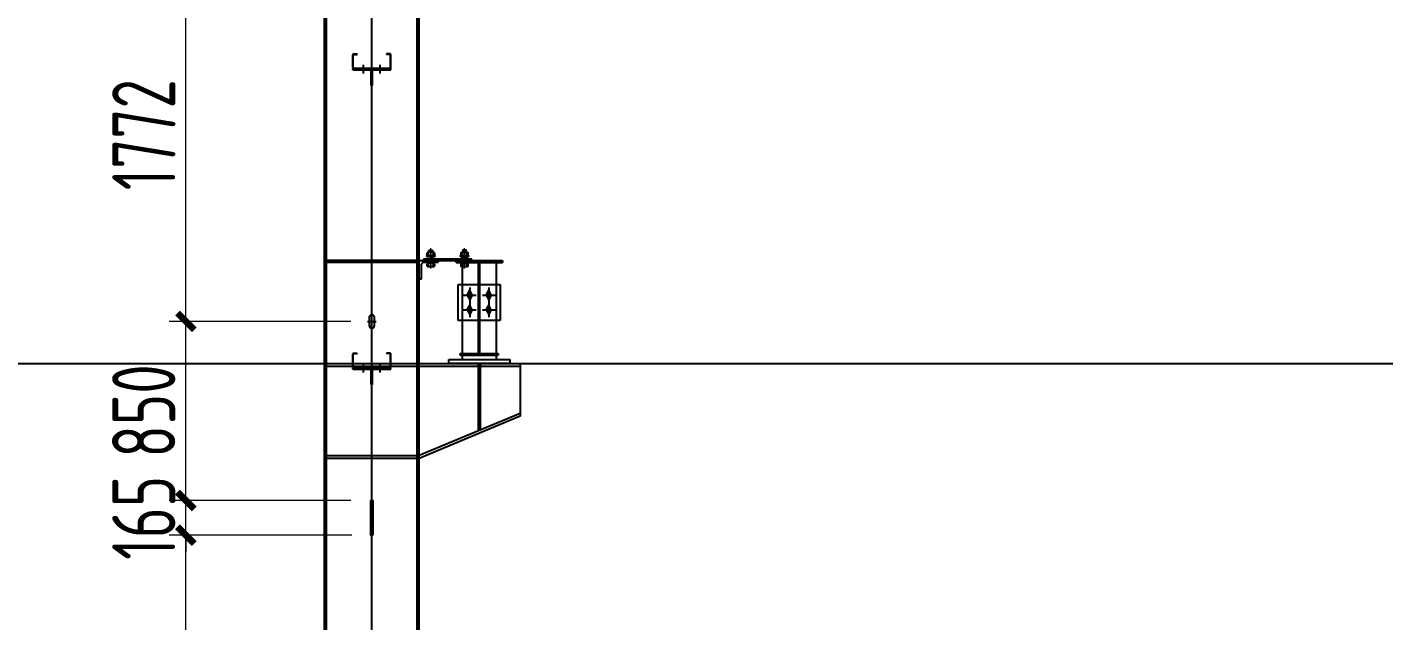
# Model space of a CAD drawing. Header units: millimetres. Extents: x -300006 to 582436, y -239689 to 0.
# Drawn here: x -90840 to -84396, y -215937 to -213119 of the extents above; entities that cross this region are included whole.
import ezdxf

# ---------------------------------------------------------------- set-up
doc = ezdxf.new("R2010")
doc.units = ezdxf.units.MM
for name, pattern in [('4', [5, 1.5, -1, 1.5, -1]), ('ACAD_ISO02W100', [15, 12, -3]), ('DIVIDE2', [15.875, 6.35, -3.175, 0, -3.175, 0, -3.175])]:
    doc.linetypes.add(name, pattern=pattern)
for name, color, linetype in [('CENTER', 1, 'Continuous'), ('OTHEA', 253, 'Continuous'), ('PUB_HATCH', 8, 'Continuous'), ('S', 3, '4'), ('螺栓', 15, 'Continuous')]:
    doc.layers.add(name, color=color, linetype=linetype)
doc.layers.add('钢架', color=7, linetype='Continuous', lineweight=25)
doc.styles.add('样式 1', font='gbenor.shx', dxfattribs={"width": 0.8, "height": 300})
doc.dimstyles.new('1细化GJ实际标注', dxfattribs={"dimtxt": 800, "dimasz": 80, "dimexe": 80, "dimexo": 100, "dimgap": 50, "dimtad": 1, "dimdec": 0, "dimzin": 0, "dimdsep": 46, "dimtxsty": '样式 1', "dimblk1": 'ARCHTICK', "dimblk2": 'ARCHTICK', "dimsah": 1, "dimcen": 0.09, "dimdle": 50, "dimclrd": 252, "dimclre": 252, "dimclrt": 7, "dimadec": 0, "dimazin": 0, "dimtfac": 1, "dimtdec": 0, "dimtix": 1, "dimtmove": 2, "dimatfit": 3, "dimldrblk": 'ARCHTICK', "dimfxl": 80, "dimtolj": 1, "dimtzin": 0, "dimlwd": 13, "dimlwe": 13, "dimarcsym": 0})

# ---------------------------------------------------------------- blocks, each defined once
blk = doc.blocks.new('A$C20BC0694')
at = {"layer": '螺栓'}
h = blk.add_hatch(color=256, dxfattribs=at)
h.paths.add_polyline_path([(58, 30), (35.3, 42), (35.3, 30)])
h.paths.add_polyline_path([(35.3, 30), (35.3, 42), (12.7, 30)])
h.paths.add_polyline_path([(12.7, 30), (35.3, 17.9), (35.3, 30)])
h.paths.add_polyline_path([(58, 30), (35.3, 30), (35.3, 17.9)])
at = {"layer": '螺栓', "color": 9}
for p, q in [((0, 30), (70.7, 30)), ((35.3, 0), (35.3, 60))]:
    blk.add_line(p, q, dxfattribs=at)
at = {"layer": '螺栓', "color": 1}
for p, q in [((35.3, 42), (12.7, 30)), ((35.3, 17.9), (12.7, 30)), ((35.3, 42), (58, 30)), ((35.3, 17.9), (58, 30))]:
    blk.add_line(p, q, dxfattribs=at)
blk = doc.blocks.new('螺栓')
at = {"layer": 'CENTER', "lineweight": 18, "ltscale": 10}
blk.add_line((-69.5, 0), (50, 0), dxfattribs=at)
at = {"layer": '螺栓'}
for p, q in [((-58, -18.1), (-58, 18.1)), ((-58, 18.1), (-58, -18.1)), ((-55.3, 22), (-42.4, 22)), ((-39.7, -18.1), (-39.7, 18.1)), ((-39.7, -18.1), (-39.7, 18.1)), ((-39.7, -11), (-39.7, 11)), ((0, -22), (0, 22)), ((2.7, 24.7), (4.6, 24.7)), ((7.3, 22), (7.3, -22)), ((7.3, -18.1), (7.3, 18.1)), ((10.1, 22), (22.9, 22)), ((25.7, -18.1), (25.7, 18.1)), ((25.7, -18.1), (25.7, 18.1)), ((25.7, -11), (25.7, 11)), ((25.7, 11), (36.7, 11)), ((36.7, 11), (39.4, 8.2)), ((39.4, 8.2), (39.4, -7.9)), ((-58, -14.1), (-58, -18.1)), ((-42.4, -22), (-55.3, -22)), ((4.6, -24.8), (2.7, -24.8)), ((7.3, -14.1), (7.3, -18.1)), ((22.9, -22), (10.1, -22)), ((34.8, -11), (25.7, -11)), ((37.1, -11), (34.8, -11)), ((39.4, -7.9), (37.1, -11))]:
    blk.add_line(p, q, dxfattribs=at)
at = {"layer": '螺栓', "color": 5, "linetype": 'ACAD_ISO02W100'}
for p, q in [((-58, -11), (-58, 11)), ((7.3, 11), (-39.7, 11)), ((7.3, -11), (7.3, 11)), ((-39.7, -11), (7.3, -11))]:
    blk.add_line(p, q, dxfattribs=at)
at = {"layer": '螺栓', "lineweight": 18}
for p, q in [((-55.3, 14.1), (-42.4, 14.1)), ((10.1, 14.1), (22.9, 14.1)), ((-55.3, -14.1), (-42.4, -14.1)), ((10.1, -14.1), (22.9, -14.1))]:
    blk.add_line(p, q, dxfattribs=at)
at = {"layer": '螺栓', "color": 5}
for p, q in [((26, 0), (25.8, -11)), ((26.2, 11), (26, 0)), ((27.5, 0), (27.4, -0.7)), ((27.5, 5.1), (27.5, 3.6)), ((27.5, 2.9), (27.5, 1.5)), ((27.5, 0.7), (27.5, 0)), ((27.7, 11), (27.6, 10.2)), ((27.6, 9.5), (27.6, 8)), ((27.6, 7.3), (27.6, 5.8)), ((28.9, 0), (28.7, -11)), ((29.1, 11), (28.9, 0)), ((30.5, 5.1), (30.4, 3.6)), ((30.4, 2.9), (30.4, 1.4)), ((30.4, 0.7), (30.4, 0)), ((30.4, 0), (30.4, -0.8)), ((30.6, 11), (30.5, 10.1)), ((30.5, 9.4), (30.5, 8)), ((30.5, 7.2), (30.5, 5.8)), ((31.8, 0), (31.6, -11)), ((32, 11), (31.8, 0)), ((33.4, 5), (33.3, 3.5)), ((33.3, 2.8), (33.3, 1.4)), ((33.3, 0.6), (33.3, 0)), ((33.3, 0), (33.3, -0.8)), ((33.4, 9.4), (33.4, 7.9)), ((33.4, 7.2), (33.4, 5.7)), ((33.5, 11), (33.5, 10.1)), ((34.7, 0), (34.5, -11)), ((34.9, 11), (34.7, 0)), ((36.2, 2.8), (36.2, 1.3)), ((36.2, 0.6), (36.2, 0)), ((36.2, 0), (36.2, -0.9)), ((36.4, 9.3), (36.3, 7.9)), ((36.3, 7.1), (36.3, 5.7)), ((36.3, 5), (36.3, 3.5)), ((36.4, 11), (36.4, 10)), ((37.6, 0), (37.5, -10.5)), ((37.8, 9.8), (37.6, 0)), ((39.2, 2.7), (39.1, 1.3)), ((39.1, 0.5), (39.1, 0)), ((39.1, 0), (39.1, -0.9)), ((39.3, 8.4), (39.2, 7.8)), ((39.2, 7.1), (39.2, 5.6)), ((39.2, 4.9), (39.2, 3.4)), ((27.4, -5.8), (27.3, -7.3)), ((27.3, -8), (27.3, -9.4)), ((27.3, -10.2), (27.3, -11)), ((27.4, -1.4), (27.4, -2.9)), ((27.4, -3.6), (27.4, -5.1)), ((30.3, -5.9), (30.2, -7.3)), ((30.2, -8), (30.2, -9.5)), ((30.2, -10.2), (30.2, -11)), ((30.3, -1.5), (30.3, -2.9)), ((30.3, -3.7), (30.3, -5.1)), ((33.1, -8.1), (33.1, -9.5)), ((33.1, -10.3), (33.1, -11)), ((33.3, -1.5), (33.2, -3)), ((33.2, -3.7), (33.2, -5.2)), ((33.2, -5.9), (33.2, -7.4)), ((36.1, -8.1), (36, -9.6)), ((36, -10.3), (36, -11)), ((36.2, -1.6), (36.1, -3.1)), ((36.1, -3.8), (36.1, -5.2)), ((36.1, -6), (36.1, -7.4)), ((39.1, -1.6), (39, -3.1)), ((39, -3.8), (39, -5.3)), ((39, -6), (39, -7.5)), ((39, -8.2), (39, -8.5))]:
    blk.add_line(p, q, dxfattribs=at)
at = {"layer": '螺栓'}
for centre, radius, start, end in [((-53.8, 18.1), 4.18, 110.03593, 249.96306), ((-20.3, 0), 37.7, 157.98788, 202.01112), ((-43.9, 18.1), 4.18, 290.03593, 69.96306), ((-77.4, 0), 37.7, 337.98788, 22.01112), ((2.7, 22), 2.75, 89.9995, 179.9995), ((4.6, 22), 2.75, 359.9995, 89.9995), ((11.5, 18.1), 4.18, 110.03593, 249.96306), ((45.1, 0), 37.7, 157.98788, 202.01112), ((21.5, 18.1), 4.18, 290.03593, 69.96306), ((-12.1, 0), 37.7, 337.98788, 22.01112), ((-53.8, -18.1), 4.18, 110.03593, 249.96306), ((-43.9, -18.1), 4.18, 290.03593, 69.96306), ((2.7, -22), 2.75, 179.9995, 269.9995), ((4.6, -22), 2.75, 269.9995, 359.9995), ((11.5, -18.1), 4.18, 110.03593, 249.96306), ((21.5, -18.1), 4.18, 290.03593, 69.96306)]:
    blk.add_arc(centre, radius, start, end, dxfattribs=at)
blk = doc.blocks.new('_ArchTick')
at = {"color": 0, "linetype": 'ByBlock', "const_width": 0.4}
blk.add_lwpolyline([(-0.5, -0.5), (0.5, 0.5)], dxfattribs=at)
blk = doc.blocks.new('*D472')
at = {"color": 252, "lineweight": 13, "transparency": 16777216}
for p, q in [((-90085.7, -221380.7), (-90085.7, -215480.7)), ((-89297.5, -215530.7), (-90165.7, -215530.7)), ((-89302.5, -221330.7), (-90165.7, -221330.7))]:
    blk.add_line(p, q, dxfattribs=at)
at = {"layer": 'Defpoints', "color": 0, "transparency": 16777216}
for p in [(-90085.7, -215530.7), (-89197.5, -215530.7), (-89202.5, -221330.7)]:
    blk.add_point(p, dxfattribs=at)
at = {"color": 252, "lineweight": 13, "transparency": 16777216, "xscale": 80, "yscale": 80, "zscale": 80}
for p, rotation in [((-90085.7, -215530.7), 90), ((-90085.7, -221330.7), 270)]:
    blk.add_blockref('_ArchTick', p, dxfattribs=dict(at, rotation=rotation))
at = {"color": 7, "transparency": 16777216, "insert": (-90285.7, -218430.7), "char_height": 300, "attachment_point": 5, "rotation": 90, "style": '样式 1'}
blk.add_mtext('\\A1;5800', dxfattribs=at)
blk = doc.blocks.new('*D473')
at = {"color": 252, "lineweight": 13, "transparency": 16777216}
for p, q in [((-90085.7, -215365.7), (-90085.7, -215285.7)), ((-89302.5, -215365.7), (-90165.7, -215365.7)), ((-90085.7, -215530.7), (-90085.7, -215365.7)), ((-89297.5, -215530.7), (-90165.7, -215530.7)), ((-90085.7, -215530.7), (-90085.7, -215610.7))]:
    blk.add_line(p, q, dxfattribs=at)
at = {"layer": 'Defpoints', "color": 0, "transparency": 16777216}
for p in [(-90085.7, -215365.7), (-89202.5, -215365.7), (-89197.5, -215530.7)]:
    blk.add_point(p, dxfattribs=at)
at = {"color": 252, "lineweight": 13, "transparency": 16777216, "xscale": 80, "yscale": 80, "zscale": 80}
for p, rotation in [((-90085.7, -215365.7), 270), ((-90085.7, -215530.7), 90)]:
    blk.add_blockref('_ArchTick', p, dxfattribs=dict(at, rotation=rotation))
at = {"color": 7, "transparency": 16777216, "insert": (-90285.7, -215448.2), "char_height": 300, "attachment_point": 5, "rotation": 90, "style": '样式 1'}
blk.add_mtext('\\A1;165', dxfattribs=at)
blk = doc.blocks.new('*D474')
at = {"color": 252, "lineweight": 13, "transparency": 16777216}
for p, q in [((-90085.7, -215415.7), (-90085.7, -214465.7)), ((-89302.5, -214515.7), (-90165.7, -214515.7)), ((-89302.5, -215365.7), (-90165.7, -215365.7))]:
    blk.add_line(p, q, dxfattribs=at)
at = {"layer": 'Defpoints', "color": 0, "transparency": 16777216}
for p in [(-90085.7, -214515.7), (-89202.5, -214515.7), (-89202.5, -215365.7)]:
    blk.add_point(p, dxfattribs=at)
at = {"color": 252, "lineweight": 13, "transparency": 16777216, "xscale": 80, "yscale": 80, "zscale": 80}
for p, rotation in [((-90085.7, -214515.7), 90), ((-90085.7, -215365.7), 270)]:
    blk.add_blockref('_ArchTick', p, dxfattribs=dict(at, rotation=rotation))
at = {"color": 7, "transparency": 16777216, "insert": (-90285.7, -214940.7), "char_height": 300, "attachment_point": 5, "rotation": 90, "style": '样式 1'}
blk.add_mtext('\\A1;850', dxfattribs=at)
blk = doc.blocks.new('*D475')
at = {"color": 252, "lineweight": 13, "transparency": 16777216}
for p, q in [((-90085.7, -214565.7), (-90085.7, -212693.2)), ((-89302.5, -212743.2), (-90165.7, -212743.2)), ((-89302.5, -214515.7), (-90165.7, -214515.7))]:
    blk.add_line(p, q, dxfattribs=at)
at = {"layer": 'Defpoints', "color": 0, "transparency": 16777216}
for p in [(-90085.7, -212743.2), (-89202.5, -212743.2), (-89202.5, -214515.7)]:
    blk.add_point(p, dxfattribs=at)
at = {"color": 252, "lineweight": 13, "transparency": 16777216, "xscale": 80, "yscale": 80, "zscale": 80}
for p, rotation in [((-90085.7, -212743.2), 90), ((-90085.7, -214515.7), 270)]:
    blk.add_blockref('_ArchTick', p, dxfattribs=dict(at, rotation=rotation))
at = {"color": 7, "transparency": 16777216, "insert": (-90285.7, -213629.4), "char_height": 300, "attachment_point": 5, "rotation": 90, "style": '样式 1'}
blk.add_mtext('\\A1;1772', dxfattribs=at)

msp = doc.modelspace()

# ---------------------------------------------------------------- hatches: boundary and pattern name
at = {"ltscale": 1.5}
h = msp.add_hatch(dxfattribs=at)
h.set_pattern_fill('ANSI31', color=0, scale=50, style=0)
h.set_pattern_definition([(45, (-2564252.1363, 1850409.2664), (-4.419417382, 4.419417382), [])])
h.paths.add_polyline_path([(-89197.5, -215530.7), (-89207.5, -215530.7), (-89207.5, -215365.7), (-89197.5, -215365.7)])

# ---------------------------------------------------------------- linework, layer by layer
at = {"color": 1}
for p, q in [((-89202.5, -221915.7), (-89202.5, -200167.6)), ((-89202.5, -221915.7), (-89202.5, -205250.3)), ((-113565.6, -214715.7), (-52679.5, -214715.7))]:
    msp.add_line(p, q, dxfattribs=at)
at = {"color": 0}
for p, q in [((-89417.5, -221915.7), (-89417.5, -209002.4)), ((-88987.5, -221915.7), (-88987.5, -209137.2)), ((-89427.5, -221915.7), (-89427.5, -209882.7)), ((-88977.5, -221915.7), (-88977.5, -212733.2)), ((-88977.5, -214225.7), (-89417.5, -214225.7)), ((-88977.5, -214235.7), (-89417.5, -214235.7)), ((-88977.5, -214715.7), (-88497.5, -214715.7)), ((-88977.5, -214727.7), (-88497.5, -214727.7)), ((-88987.5, -215153.7), (-89417.5, -215153.7)), ((-88987.5, -215165.7), (-89417.5, -215165.7))]:
    msp.add_line(p, q, dxfattribs=at)
at = {"color": 3}
for p, q in [((-89292.5, -213310.8), (-89292.5, -213250.8)), ((-89290.5, -213310.8), (-89290.5, -213250.8)), ((-89287.5, -213245.8), (-89272.5, -213245.8)), ((-89287.5, -213247.8), (-89272.5, -213247.8)), ((-89272.5, -213247.8), (-89272.5, -213245.8)), ((-89117.5, -213245.8), (-89132.5, -213245.8)), ((-89132.5, -213245.8), (-89132.5, -213247.8)), ((-89117.5, -213247.8), (-89132.5, -213247.8)), ((-89114.5, -213310.8), (-89114.5, -213250.8)), ((-89112.5, -213310.8), (-89112.5, -213250.8)), ((-89292.5, -213315.8), (-89112.5, -213315.8)), ((-89292.5, -213321.8), (-89292.5, -213315.8)), ((-89292.5, -213321.8), (-89112.5, -213321.8)), ((-89287.5, -213313.8), (-89117.5, -213313.8)), ((-89205.5, -213395.8), (-89205.5, -213321.8)), ((-89199.5, -213395.8), (-89199.5, -213321.8)), ((-89112.5, -213321.8), (-89112.5, -213315.8)), ((-89205.5, -213395.8), (-89199.5, -213395.8)), ((-89292.5, -214730.8), (-89292.5, -214670.8)), ((-89290.5, -214730.8), (-89290.5, -214670.8)), ((-89287.5, -214665.8), (-89272.5, -214665.8)), ((-89287.5, -214667.8), (-89272.5, -214667.8)), ((-89272.5, -214667.8), (-89272.5, -214665.8)), ((-89117.5, -214665.8), (-89132.5, -214665.8)), ((-89132.5, -214665.8), (-89132.5, -214667.8)), ((-89117.5, -214667.8), (-89132.5, -214667.8)), ((-89114.5, -214730.8), (-89114.5, -214670.8)), ((-89112.5, -214730.8), (-89112.5, -214670.8)), ((-89292.5, -214735.8), (-89112.5, -214735.8)), ((-89292.5, -214741.8), (-89292.5, -214735.8)), ((-89292.5, -214741.8), (-89112.5, -214741.8)), ((-89287.5, -214733.8), (-89117.5, -214733.8)), ((-89205.5, -214815.8), (-89205.5, -214741.8)), ((-89199.5, -214815.8), (-89199.5, -214741.8)), ((-89112.5, -214741.8), (-89112.5, -214735.8)), ((-89205.5, -214815.8), (-89199.5, -214815.8))]:
    msp.add_line(p, q, dxfattribs=at)
at = {"color": 3, "linetype": 'DIVIDE2', "ltscale": 10}
for p, q in [((-89242.5, -213338.5), (-89242.5, -213297)), ((-89162.5, -213338.5), (-89162.5, -213297)), ((-89242.5, -214758.5), (-89242.5, -214717)), ((-89162.5, -214758.5), (-89162.5, -214717))]:
    msp.add_line(p, q, dxfattribs=at)
for p, q in [((-89214.5, -214495.7), (-89214.5, -214535.7)), ((-89202.5, -214553.4), (-89202.5, -214477.9)), ((-89190.5, -214535.7), (-89190.5, -214495.7)), ((-89223.3, -214515.7), (-89181.6, -214515.7))]:
    msp.add_line(p, q)
at = {"color": 0, "ltscale": 1.5}
for p, q in [((-89417.5, -214715.7), (-88987.5, -214715.7)), ((-89417.5, -214727.7), (-88987.5, -214727.7)), ((-88697.5, -214715.7), (-88697.5, -215032)), ((-88692.5, -214715.7), (-88692.5, -215030)), ((-88687.5, -214715.7), (-88687.5, -215028)), ((-88497.5, -214715.7), (-88497.5, -214965.7)), ((-88497.5, -214952.8), (-88977.5, -215152.8)), ((-88497.5, -214965.7), (-88977.5, -215165.7))]:
    msp.add_line(p, q, dxfattribs=at)
msp.add_lwpolyline([(-89197.5, -215530.7), (-89207.5, -215530.7), (-89207.5, -215365.7), (-89197.5, -215365.7)], close=True, dxfattribs=at)
at = {"color": 3}
for centre, radius, start, end in [((-89287.5, -213250.8), 5, 90, 180), ((-89287.5, -213250.8), 3, 90, 180), ((-89117.5, -213250.8), 5, 0, 90), ((-89117.5, -213250.8), 3, 0, 90), ((-89287.5, -213310.8), 5, 180, 270), ((-89287.5, -213310.8), 3, 180, 270), ((-89117.5, -213310.8), 5, 270, 0), ((-89117.5, -213310.8), 3, 270, 0), ((-89287.5, -214670.8), 5, 90, 180), ((-89287.5, -214670.8), 3, 90, 180), ((-89117.5, -214670.8), 5, 0, 90), ((-89117.5, -214670.8), 3, 0, 90), ((-89287.5, -214730.8), 5, 180, 270), ((-89287.5, -214730.8), 3, 180, 270), ((-89117.5, -214730.8), 5, 270, 0), ((-89117.5, -214730.8), 3, 270, 0)]:
    msp.add_arc(centre, radius, start, end, dxfattribs=at)
for centre, start, end in [((-89202.5, -214495.7), 0, 180), ((-89202.5, -214535.7), 180, 0)]:
    msp.add_arc(centre, 12, start, end)
at = {"layer": 'OTHEA', "color": 0}
msp.add_line((-88987.5, -214221.7), (-88987.5, -214215.7), dxfattribs=at)
at = {"layer": 'PUB_HATCH', "color": 0}
for p, q in [((-88727.5, -214219.7), (-88957.5, -214219.7)), ((-88957.5, -214219.7), (-88957.5, -214219.7)), ((-88957.5, -214219.7), (-88957.5, -214225.7)), ((-88957.5, -214225.7), (-88757.5, -214225.7)), ((-88922.5, -214219.7), (-88922.5, -214225.7)), ((-88802.5, -214225.7), (-88582.5, -214225.7)), ((-88802.5, -214235.7), (-88802.5, -214225.7)), ((-88802.5, -214235.7), (-88582.5, -214235.7)), ((-88727.5, -214225.7), (-88727.5, -214219.7)), ((-88695.5, -214667.7), (-88695.5, -214235.7)), ((-88692.5, -214667.7), (-88692.5, -214235.7)), ((-88689.5, -214667.7), (-88689.5, -214235.7)), ((-88582.5, -214225.7), (-88582.5, -214235.7)), ((-88782.5, -214667.7), (-88602.5, -214667.7)), ((-88782.5, -214675.7), (-88782.5, -214667.7)), ((-88782.5, -214675.7), (-88602.5, -214675.7)), ((-88602.5, -214667.7), (-88602.5, -214675.7)), ((-88837.5, -214695.7), (-88547.5, -214695.7)), ((-88837.5, -214715.7), (-88837.5, -214695.7)), ((-88547.5, -214715.7), (-88837.5, -214715.7)), ((-88547.5, -214695.7), (-88547.5, -214715.7))]:
    msp.add_line(p, q, dxfattribs=at)
at = {"layer": 'PUB_HATCH', "color": 4}
for p, q in [((-88772.5, -214695.7), (-88772.5, -214229.7)), ((-88772.5, -214229.7), (-88612.5, -214229.7)), ((-88612.5, -214229.7), (-88612.5, -214695.7)), ((-88772.5, -214695.7), (-88612.5, -214695.7))]:
    msp.add_line(p, q, dxfattribs=at)
at = {"layer": 'PUB_HATCH', "color": 6}
for p, q in [((-88792.5, -214340.7), (-88592.5, -214340.7)), ((-88792.5, -214510.7), (-88792.5, -214340.7)), ((-88777.5, -214340.7), (-88607.5, -214340.7)), ((-88592.5, -214340.7), (-88592.5, -214510.7)), ((-88592.5, -214510.7), (-88792.5, -214510.7))]:
    msp.add_line(p, q, dxfattribs=at)
at = {"layer": 'S', "linetype": 'ByBlock'}
msp.add_lwpolyline([(-88977.5, -214225.7), (-88887.5, -214225.7), (-88887.5, -214232.3, -0.414214), (-88890.8, -214235.7), (-88956.2, -214235.7, 0.414214), (-88967.5, -214246.9), (-88967.5, -214312.3, -0.414214), (-88970.8, -214315.7), (-88977.5, -214315.7)], format="xyb", close=True, dxfattribs=at)

# ---------------------------------------------------------------- block references
at = {"color": 6, "rotation": 270}
for p in [(-88767.5, -214355.3), (-88677.5, -214355.3), (-88767.5, -214425.3), (-88677.5, -214425.3)]:
    msp.add_blockref('A$C20BC0694', p, dxfattribs=at)
at = {"layer": '钢架', "color": 3, "lineweight": 18, "yscale": 0.7999999998137355}
for p, xscale, zscale, rotation in [((-88922.5, -214208.5), 0.7999999998137355, 0.7999999998137355, 90), ((-88762.5, -214208.5), -0.7999999998137355, 0.8, 270)]:
    msp.add_blockref('螺栓', p, dxfattribs=dict(at, xscale=xscale, zscale=zscale, rotation=rotation))

# ---------------------------------------------------------------- dimensions: what is measured, and where the dimension line sits
at = {"color": 0}
for base, p1, p2, picture, middle in [((-90085.6956, -212743.1964), (-89202.4574, -214515.6679), (-89202.4574, -212743.1964), '*D475', (-90285.6956, -213629.4321)), ((-90085.7, -214515.7), (-89202.5, -215365.7), (-89202.5, -214515.7), '*D474', (-90285.7, -214940.7)), ((-90085.7, -215365.7), (-89197.5, -215530.7), (-89202.5, -215365.7), '*D473', (-90285.7, -215448.2)), ((-90085.7, -215530.7), (-89202.5, -221330.7), (-89197.5, -215530.7), '*D472', (-90285.7, -218430.7))]:
    dim = msp.add_linear_dim(base=base, p1=p1, p2=p2, angle=90, dimstyle='1细化GJ实际标注', dxfattribs=at)
    dim.commit()
    dim.dimension.update_dxf_attribs({"geometry": picture, "text_midpoint": middle})

doc.saveas('drawing.dxf')
